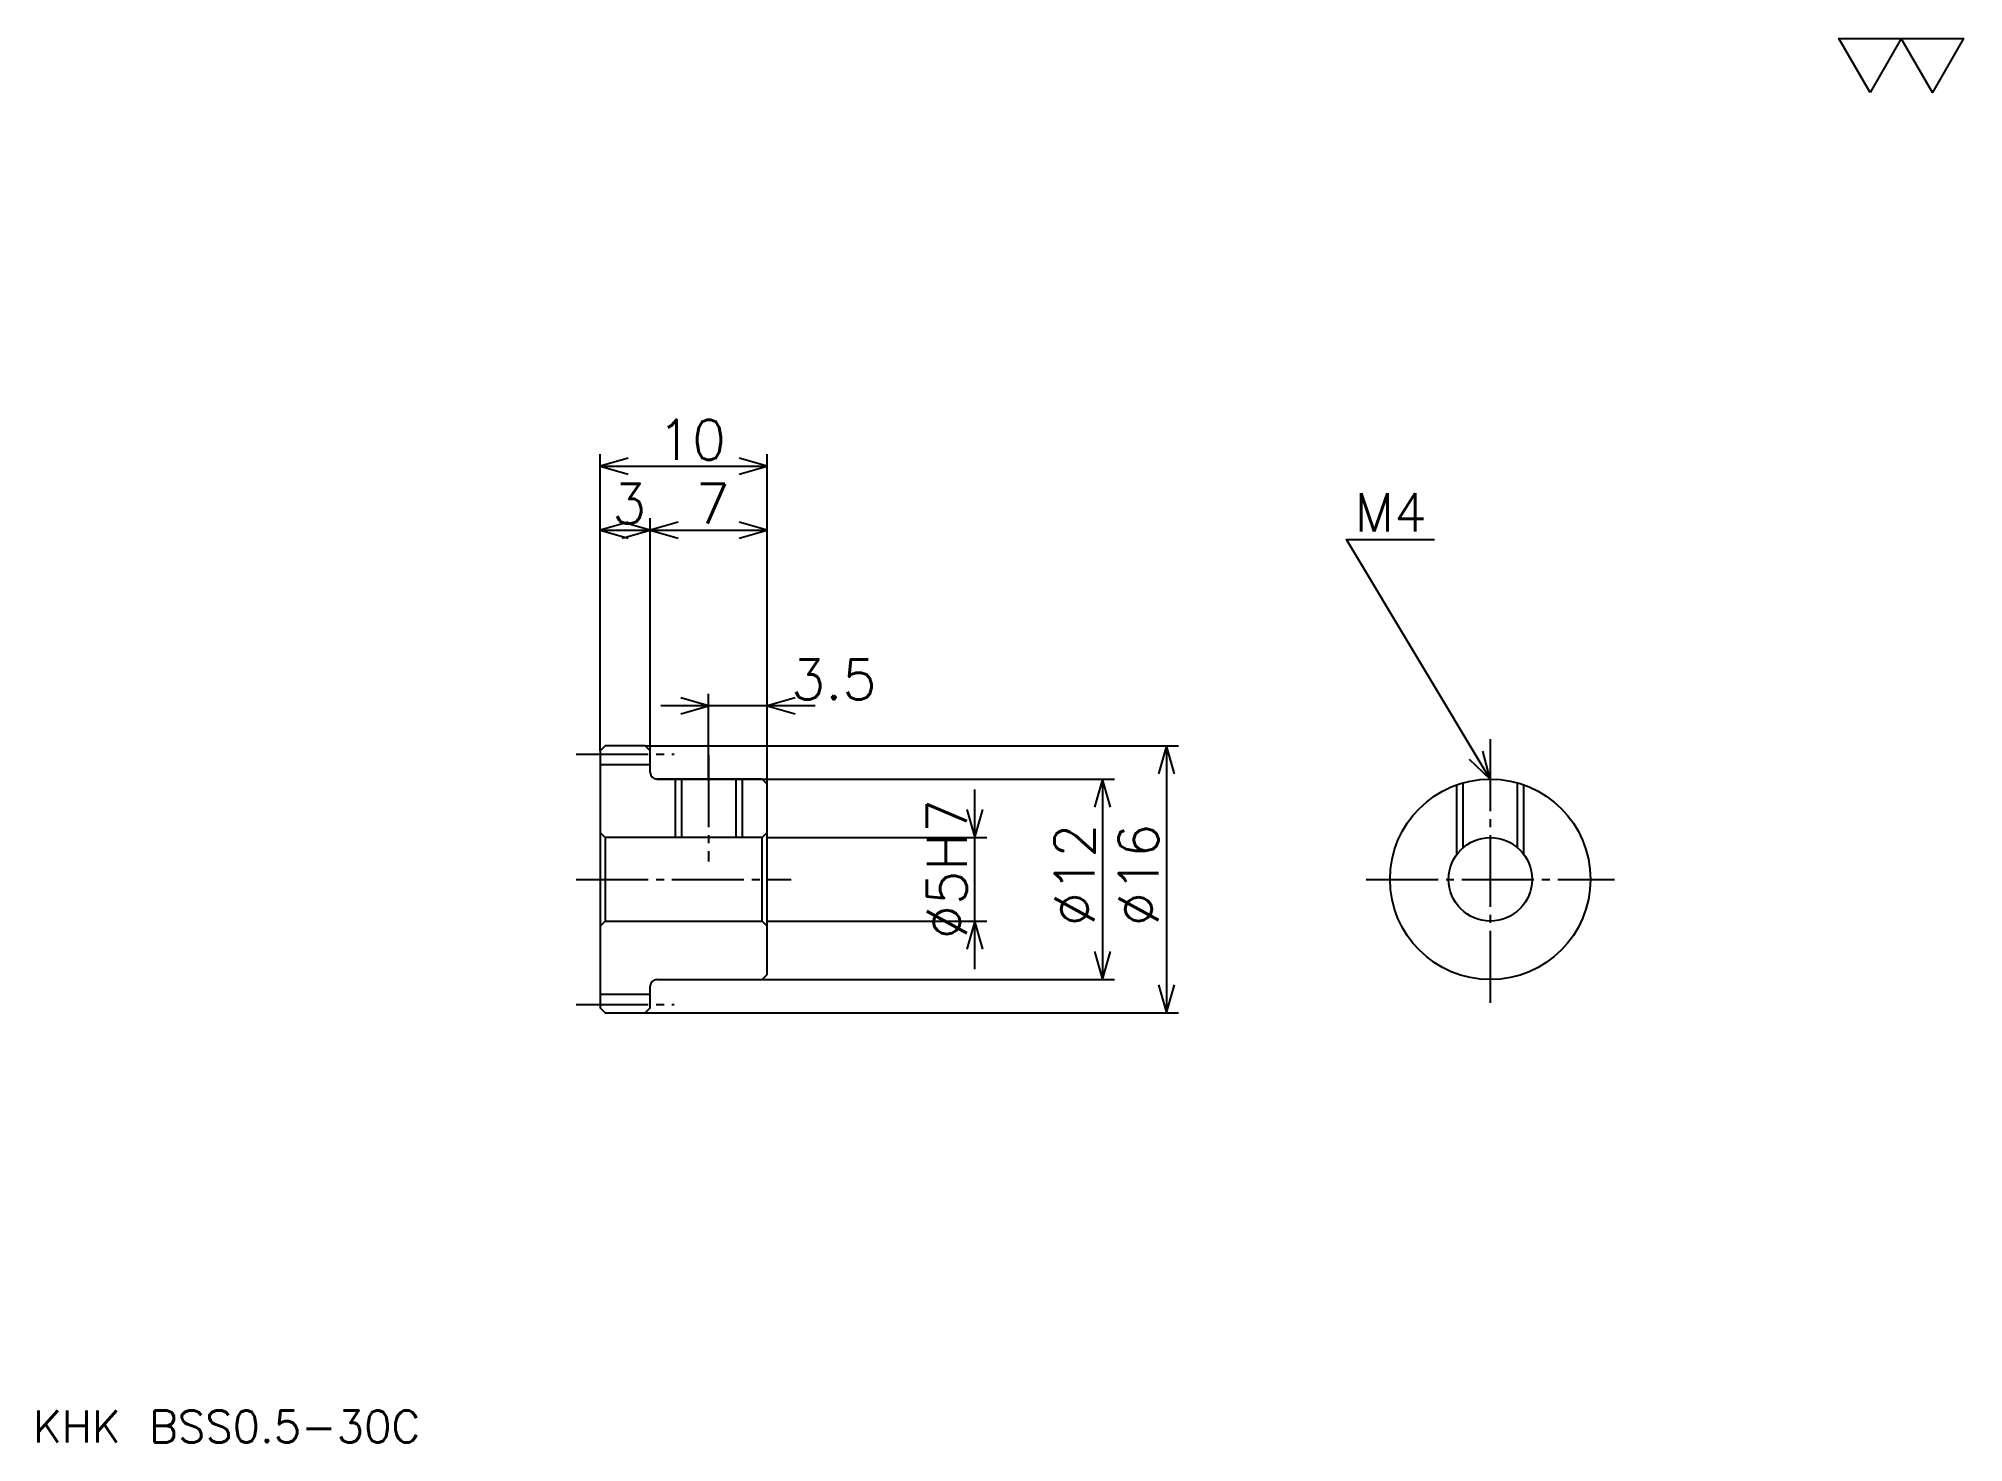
# Model space of a CAD drawing. Extents: x 5 to 120, y 5 to 89.
import ezdxf

# ---------------------------------------------------------------- set-up
doc = ezdxf.new("R2010")
doc.units = 0
doc.linetypes.add('DASHDOT', pattern=[5.739131, 4.304348, -0.478261, 0.478261, -0.478261])
doc.layers.get('0').update_dxf_attribs({"linetype": 'CONTINUOUS'})
doc.layers.add('DASHDOT', color=6, linetype='DASHDOT')
doc.styles.add('KANJI', font='TXT', dxfattribs={"bigfont": 'BIGFONT'})

msp = doc.modelspace()

# ---------------------------------------------------------------- linework, layer by layer
at = {"color": 5}
for p, q in [((38.739132, 46.978264), (38.739132, 64.434784)), ((38.739132, 63.717392), (48.739132, 63.717392)), ((48.739132, 46.978264), (48.739132, 64.434784)), ((41.739132, 46.978264), (41.739132, 60.6087)), ((38.739132, 59.891308), (41.739132, 59.891308)), ((41.739132, 59.891308), (48.739132, 59.891308)), ((45.239132, 46.978264), (45.239132, 50.08696)), ((51.608696, 49.369568), (42.369568, 49.369568)), ((38.739132, 46.678265), (38.739132, 46.978264)), ((41.439133, 46.978264), (48.739132, 46.978264)), ((41.739132, 46.678265), (41.739132, 46.978264)), ((45.239132, 44.978264), (45.239132, 46.978264)), ((48.739132, 46.978264), (73.369568, 46.978264)), ((48.739132, 44.678265), (48.739132, 46.978264)), ((72.652176, 46.978264), (72.652176, 30.978264)), ((42.139133, 44.978264), (48.739132, 44.978264)), ((48.739132, 44.978264), (69.54348, 44.978264)), ((68.826088, 44.978264), (68.826088, 32.978264)), ((61.173916, 33.6087), (61.173916, 44.347828)), ((48.739132, 41.478264), (61.891308, 41.478264)), ((48.739132, 36.478264), (61.891308, 36.478264)), ((42.139133, 32.978264), (48.739132, 32.978264)), ((48.739132, 32.978264), (69.54348, 32.978264)), ((41.439133, 30.978264), (48.739132, 30.978264)), ((48.739132, 30.978264), (73.369568, 30.978264))]:
    msp.add_line(p, q, dxfattribs=at)
at = {"color": 4}
for p, q in [((38.739132, 45.853264), (41.739132, 45.853264)), ((48.439133, 41.478264), (48.739132, 41.778263)), ((39.039131, 41.478264), (39.039131, 36.478264)), ((48.439133, 36.478264), (48.739132, 36.178265)), ((38.739132, 32.103264), (41.739132, 32.103264))]:
    msp.add_line(p, q, dxfattribs=at)
at = {"color": 7}
msp.add_lwpolyline([(114.782608, 86.08696), (112.917389, 89.320007), (120.378258, 89.320007), (118.513046, 86.08696), (116.647827, 89.320007), (114.782608, 86.08696)], dxfattribs=at)
at = {"color": 5}
for points in [[(40.413044, 64.195656), (38.739132, 63.717392), (40.413044, 63.239136)], [(47.06522, 63.239136), (48.739132, 63.717392), (47.06522, 64.195656)], [(40.413044, 60.369568), (38.739132, 59.891308), (40.413044, 59.413048)], [(40.06522, 59.413048), (41.739132, 59.891308), (40.06522, 60.369568)], [(43.413044, 60.369568), (41.739132, 59.891308), (43.413044, 59.413048)], [(47.06522, 59.413048), (48.739132, 59.891308), (47.06522, 60.369568)], [(92.04348, 44.978264), (83.434784, 59.326088), (88.695648, 59.326088)], [(43.56522, 48.891308), (45.239132, 49.369568), (43.56522, 49.847828)], [(50.413044, 49.847828), (48.739132, 49.369568), (50.413044, 48.891308)], [(73.130432, 45.304352), (72.652176, 46.978264), (72.17392, 45.304352)], [(90.772156, 46.167568), (92.04348, 44.978264), (91.592361, 46.659695)], [(69.304352, 43.304352), (68.826088, 44.978264), (68.347824, 43.304352)], [(60.695656, 43.152176), (61.173916, 41.478264), (61.652176, 43.152176)], [(61.652176, 34.804352), (61.173916, 36.478264), (60.695656, 34.804352)], [(68.347824, 34.652176), (68.826088, 32.978264), (69.304352, 34.652176)], [(72.17392, 32.652176), (72.652176, 30.978264), (73.130432, 32.652176)]]:
    msp.add_lwpolyline(points, dxfattribs=at)
at = {"color": 4}
for points in [[(41.739132, 45.378265), (41.739132, 46.678265), (41.439133, 46.978264), (39.039131, 46.978264), (38.739132, 46.678265), (38.739132, 36.178265)], [(42.139133, 32.978264), (48.439133, 32.978264), (48.739132, 33.278263), (48.739132, 44.678265), (48.439133, 44.978264), (42.139133, 44.978264)], [(43.239132, 44.978264), (43.239132, 41.478264)], [(43.619133, 44.978264), (43.619133, 41.478264)], [(46.859131, 44.978264), (46.859131, 41.478264)], [(47.239132, 44.978264), (47.239132, 41.478264)], [(90.04348, 40.478264), (90.04348, 44.635117)], [(90.423477, 40.882366), (90.423477, 44.755424)], [(93.663483, 40.882366), (93.663483, 44.755424)], [(94.04348, 40.478264), (94.04348, 44.635117)], [(38.739132, 36.178265), (39.039131, 36.478264), (48.439133, 36.478264), (48.439133, 41.478264), (39.039131, 41.478264), (38.739132, 41.778263)], [(38.739132, 36.178265), (38.739132, 31.278263), (39.039131, 30.978264), (41.439133, 30.978264), (41.739132, 31.278263), (41.739132, 32.578262)]]:
    msp.add_lwpolyline(points, dxfattribs=at)
for radius in [6, 2.5]:
    msp.add_circle((92.04348, 38.978264), radius, dxfattribs=at)
for centre, start, end in [((42.139133, 45.378265), 180, 270), ((42.139133, 32.578262), 90, 180)]:
    msp.add_arc(centre, 0.4, start, end, dxfattribs=at)
at = {"layer": 'DASHDOT', "color": 7}
for p, q in [((92.04348, 47.369568), (92.04348, 31.543482)), ((37.304348, 46.478264), (43.173916, 46.478264)), ((37.304348, 38.978264), (50.173916, 38.978264)), ((84.608696, 38.978264), (99.478264, 38.978264)), ((37.304348, 31.478264), (43.173916, 31.478264))]:
    msp.add_line(p, q, dxfattribs=at)
msp.add_lwpolyline([(45.239132, 46.413048), (45.239132, 40.04348)], dxfattribs=at)

# ---------------------------------------------------------------- texts
at = {"color": 7, "style": 'KANJI'}
for s, height, p in [('10', 2.391304, (42.184784, 64.100006)), ('3', 2.391304, (39.46196, 60.273918)), ('7', 2.391304, (44.46196, 60.273918)), ('M4', 2.295652, (83.91304, 59.804352)), ('3.5', 2.391304, (50.173912, 49.752174)), ('KHK BSS0.5-30C', 1.913043, (4.782609, 5.26087))]:
    msp.add_text(s, height=height, dxfattribs=at).set_placement(p)
for s, p in [('%%c5H7', (60.695656, 35.391308)), ('%%c12', (68.347824, 36.16848)), ('%%c16', (72.17392, 36.16848))]:
    msp.add_text(s, height=2.391304, rotation=90, dxfattribs=at).set_placement(p)

doc.saveas('drawing.dxf')
